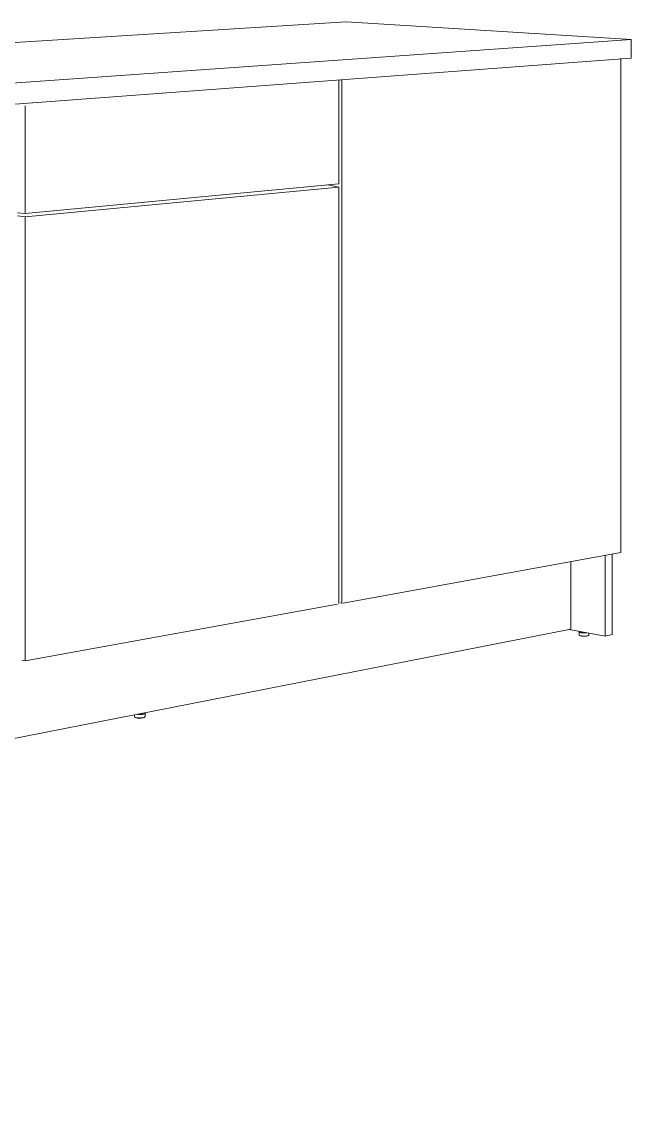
# Model space of a CAD drawing. Header units: metres. Extents: x -7.74 to 1.3, y -1.55 to 4.45.
# Drawn here: x 0.536 to 1.303, y -0.525 to 0.837 of the extents above; entities that cross this region are included whole.
import ezdxf

# ---------------------------------------------------------------- set-up
doc = ezdxf.new("R2010")
doc.units = ezdxf.units.M
doc.header["$MEASUREMENT"] = 0
for name, color, linetype, lineweight in [('PDF24_Geometry_Num_Penna__7', 7, 'Continuous', 18), ('PDF53_Geometry_Num_Penna__7', 7, 'Continuous', 18), ('PDF_Geometry_Num_Penna__7', 7, 'Continuous', 18)]:
    doc.layers.add(name, color=color, linetype=linetype, lineweight=lineweight)

msp = doc.modelspace()

# ---------------------------------------------------------------- hatches: boundary and pattern name
at = {"layer": 'PDF24_Geometry_Num_Penna__7', "linetype": 'Continuous', "lineweight": 18}
msp.add_hatch(color=7, dxfattribs=at).paths.add_polyline_path([(0.7796, -0.0913, 0.046766), (0.7801, -0.0911)])
at = {"layer": 'PDF53_Geometry_Num_Penna__7', "linetype": 'Continuous', "lineweight": 18}
msp.add_hatch(color=7, dxfattribs=at).paths.add_polyline_path([(0.9666, -0.525, 0.046568), (0.967, -0.5252)])

# ---------------------------------------------------------------- linework, layer by layer
at = {"layer": 'PDF_Geometry_Num_Penna__7', "color": 7, "linetype": 'Continuous', "lineweight": 18, "flags": 128}
for points in [[(0.9441, 0.8369), (-0.2651, 0.7611)], [(1.3025, 0.7912), (1.3025, 0.8144), (0.9441, 0.8369)], [(0.0833, 0.7003), (0.0833, 0.7285), (1.3025, 0.8144)], [(0.0833, 0.7003), (1.3025, 0.7912)], [(1.2895, 0.79), (1.2881, 0.7901)], [(1.2895, 0.1695), (1.2895, 0.79)], [(0.9346, 0.7639), (0.9346, 0.6332)], [(0.9371, 0.764), (0.9385, 0.7639), (0.9385, 0.1057)], [(0.5402, 0.7313), (0.5402, 0.5958)], [(0.9346, 0.6332), (0.5404, 0.5958), (0.5305, 0.5968)], [(0.9346, 0.6291), (0.5404, 0.5916), (0.5305, 0.5927)], [(0.9209, 0.6318), (0.9346, 0.6291)], [(0.9346, 0.6291), (0.9346, 0.1057)], [(0.5402, 0.5916), (0.5402, 0.0334)], [(0.9401, 0.106), (1.2895, 0.1695)], [(1.2695, 0.1659), (1.2695, 0.0646)], [(1.2784, 0.1675), (1.2784, 0.0664)], [(1.2265, 0.0732), (1.2265, 0.1581)], [(0.5402, 0.0334), (0.9329, 0.1047)], [(0.9388, 0.1058), (0.937, 0.1062)], [(0.0861, -0.1505), (1.2265, 0.0732)], [(1.2243, 0.0727), (1.2695, 0.0646), (1.2784, 0.0664)], [(1.2371, 0.0699), (1.2371, 0.0659)], [(1.2374, 0.0704), (1.2374, 0.0698)], [(1.2431, 0.0687), (1.2435, 0.0687)], [(1.2492, 0.0656), (1.2492, 0.0683)], [(0.5402, 0.0334), (0.5359, 0.0342)], [(0.6779, -0.0344), (0.6779, -0.037)], [(0.6908, -0.0324), (0.6908, -0.0319)], [(0.6911, -0.0369), (0.6911, -0.0324)]]:
    msp.add_lwpolyline(points, dxfattribs=at)
for points in [[(1.2372, 0.0697), (1.2371, 0.0698), (1.2371, 0.0698), (1.2371, 0.0657, 0.201442), (1.2491, 0.0653), (1.2492, 0.0655), (1.249, 0.0655), (1.2491, 0.0655), (1.2491, 0.0655)], [(1.2375, 0.0694), (1.2375, 0.0694), (1.2376, 0.0694, 0.018424), (1.2378, 0.0693), (1.2379, 0.0693), (1.2379, 0.0693, -0.006222), (1.2382, 0.0692), (1.2383, 0.0692), (1.2383, 0.0692)], [(1.2387, 0.0691), (1.2387, 0.0691), (1.2388, 0.0691), (1.2388, 0.0691), (1.2389, 0.0691, 0.016867), (1.2392, 0.069)], [(1.2446, 0.0687, 0.00623), (1.2451, 0.0687, 0.115976), (1.2454, 0.0687)], [(1.2407, 0.0647), (1.2407, 0.0647, -0.122578), (1.2405, 0.0648)], [(1.2438, 0.0645), (1.2437, 0.0645, -0.114616), (1.2435, 0.0646)], [(0.691, -0.0371), (0.691, -0.0371), (0.691, -0.0371, -0.253247), (0.6781, -0.0372), (0.678, -0.0371), (0.678, -0.0372), (0.6781, -0.0372)], [(0.6818, -0.0337, 0.139568), (0.6822, -0.0338, 0.011144), (0.6826, -0.0338)], [(0.6855, -0.0338, 0.016417), (0.686, -0.0338, 0.132235), (0.6864, -0.0338)], [(0.6896, -0.0333), (0.6896, -0.0333), (0.6897, -0.0333), (0.6897, -0.0333), (0.6898, -0.0332, 0.014315), (0.6901, -0.0331), (0.6901, -0.0331), (0.6902, -0.0331), (0.6903, -0.0331, -0.004197), (0.6905, -0.033), (0.6905, -0.033), (0.6906, -0.033), (0.6906, -0.033)]]:
    msp.add_lwpolyline(points, format="xyb", dxfattribs=at)
for points in [[(1.2373, 0.0701), (1.2373, 0.0701)], [(1.2373, 0.0696), (1.2373, 0.0696)], [(1.2481, 0.0651), (1.2482, 0.0651), (1.2482, 0.0651)], [(1.2488, 0.0653), (1.2489, 0.0653)], [(0.6782, -0.0373), (0.6782, -0.0373)], [(0.6853, -0.0383), (0.6853, -0.0383)], [(0.689, -0.0334), (0.689, -0.0334), (0.6891, -0.0334), (0.6891, -0.0334), (0.6892, -0.0334)], [(0.6896, -0.0377), (0.6896, -0.0377), (0.6897, -0.0377), (0.6897, -0.0377)], [(0.6896, -0.0378), (0.6896, -0.0378)], [(0.6901, -0.0376), (0.6901, -0.0376), (0.6902, -0.0376)], [(0.6908, -0.0328), (0.6908, -0.0328)], [(0.6908, -0.0372), (0.6908, -0.0372)], [(0.6911, -0.0322), (0.691, -0.0322)], [(0.691, -0.0327), (0.691, -0.0326)]]:
    msp.add_lwpolyline(points, close=True, dxfattribs=at)
for points in [[(1.2422, 0.0646), (1.2423, 0.0646, -0.117598), (1.242, 0.0646), (1.2421, 0.0646)], [(1.2431, 0.0646, -0.117261), (1.2428, 0.0645)], [(0.6879, -0.038, -0.131586), (0.6877, -0.0381)], [(0.6905, -0.0374), (0.6905, -0.0374, 0.24169)]]:
    msp.add_lwpolyline(points, format="xyb", close=True, dxfattribs=at)
at = {"layer": 'PDF_Geometry_Num_Penna__7', "color": 7, "linetype": 'Continuous', "lineweight": 18}
for centre, radius, start, end in [((1.2373, 0.0695), 0.000191, 105.8593, 119.3805), ((1.2381, 0.0703), 0.00105, 253.4042, 257.1087), ((1.2382, 0.0692), 0.0000329, 176.299, 261.0207), ((1.2388, 0.0693), 0.000211, 229.439, 245.0906), ((1.2376, 0.0559), 0.0131, 80.5359, 82.1358), ((1.2407, 0.0694), 0.000616, 252.0161, 280.002), ((1.243, 0.0883), 0.0197, 265.7308, 267.0033), ((1.2419, 0.0495), 0.0192, 87.5756, 88.9265), ((1.2372, 0.0659), 0.000246, 238.8407, 255.492), ((1.2414, 0.0655), 0.000835, 254.016, 276.0445), ((1.2429, 0.0647), 0.000131, 258.5788, 281.4212), ((1.249, 0.0657), 0.000216, 288.8942, 299.9937), ((1.2492, 0.0659), 0.000273, 270.4824, 282.9372), ((0.6782, -0.0372), 0.000134, 233.8591, 261.3806), ((0.6789, -0.0374), 0.000267, 235.8079, 280.8134), ((0.6837, -0.0329), 0.000918, 257.5062, 280.3113), ((0.6836, -0.0375), 0.000806, 255.8881, 281.9294), ((0.6845, -0.0328), 0.001, 260.0228, 281.0582), ((0.6845, -0.0374), 0.00082, 257.0817, 282.9183), ((0.6869, -0.0331), 0.000665, 259.8685, 289.4652), ((0.6892, -0.0419), 0.00836, 95.7625, 98.606), ((0.6891, -0.0375), 0.000376, 259.2311, 301.3786), ((0.6905, -0.0383), 0.000762, 106.3791, 110.4907), ((0.6894, -0.0308), 0.0025, 299.7071, 300.8058), ((0.6906, -0.0321), 0.000793, 288.4207, 292.6914), ((0.6906, -0.0365), 0.000793, 288.4207, 292.6914), ((0.6908, -0.0324), 0.000261, 5.6292, 28.8537), ((0.691, -0.0325), 0.000131, 286.3735, 306.7566), ((0.6909, -0.0367), 0.000357, 299.6861, 307.694), ((0.6906, -0.0316), 0.000842, 303.5569, 306.4271)]:
    msp.add_arc(centre, radius, start, end, dxfattribs=at)
for points in [[(1.2372, 0.0699), (1.2372, 0.0699), (1.2371, 0.0698), (1.2372, 0.0698)], [(1.2372, 0.0699), (1.2372, 0.0699), (1.2371, 0.0699), (1.2371, 0.0699)], [(1.2371, 0.0699), (1.2371, 0.0699), (1.2371, 0.0699), (1.2371, 0.0699)], [(1.2371, 0.0698), (1.2372, 0.0698), (1.2371, 0.0698), (1.2371, 0.0698)], [(1.2371, 0.0698), (1.2372, 0.0698), (1.2372, 0.0697), (1.2372, 0.0697)], [(1.2372, 0.0701), (1.2373, 0.0701), (1.2372, 0.0701), (1.2372, 0.0701)], [(1.2372, 0.0701), (1.2372, 0.0701), (1.2372, 0.07), (1.2372, 0.07)], [(1.2372, 0.07), (1.2373, 0.07), (1.2372, 0.0699), (1.2372, 0.0699)], [(1.2372, 0.0697), (1.2372, 0.0697), (1.2372, 0.0696), (1.2373, 0.0696)], [(1.2372, 0.0696), (1.2373, 0.0696), (1.2373, 0.0696), (1.2373, 0.0696)], [(1.2374, 0.0701), (1.2374, 0.0701), (1.2373, 0.0701), (1.2373, 0.0701)], [(1.2373, 0.0696), (1.2374, 0.0696), (1.2374, 0.0695), (1.2375, 0.0695)], [(1.2375, 0.0695), (1.2375, 0.0695), (1.2374, 0.0695), (1.2374, 0.0695)], [(1.2374, 0.0695), (1.2375, 0.0695), (1.2375, 0.0694), (1.2375, 0.0694)], [(1.2378, 0.0694), (1.2378, 0.0694), (1.2378, 0.0693), (1.2378, 0.0693)], [(1.2382, 0.0692), (1.2382, 0.0692), (1.2382, 0.0692), (1.2382, 0.0692)], [(1.2383, 0.0692), (1.2384, 0.0692), (1.2385, 0.0691), (1.2386, 0.0691)], [(1.2392, 0.069), (1.2393, 0.069), (1.2393, 0.0689), (1.2394, 0.0689)], [(1.2398, 0.0689), (1.2399, 0.0689), (1.24, 0.0689), (1.2401, 0.0689)], [(1.2401, 0.0689), (1.2402, 0.0689), (1.2403, 0.0688), (1.2405, 0.0688)], [(1.2408, 0.0688), (1.2409, 0.0688), (1.2411, 0.0688), (1.2412, 0.0688)], [(1.2412, 0.0688), (1.2413, 0.0688), (1.2414, 0.0687), (1.2415, 0.0687)], [(1.2419, 0.0687), (1.2421, 0.0687), (1.2422, 0.0687), (1.2423, 0.0687)], [(1.2427, 0.0687), (1.2428, 0.0687), (1.2429, 0.0687), (1.2431, 0.0687)], [(1.2435, 0.0687), (1.2436, 0.0687), (1.2437, 0.0687), (1.2439, 0.0687)], [(1.2438, 0.0687), (1.244, 0.0687), (1.2441, 0.0687), (1.2443, 0.0687)], [(1.2443, 0.0687), (1.2444, 0.0687), (1.2445, 0.0687), (1.2446, 0.0687)], [(1.2454, 0.0687), (1.2455, 0.0687), (1.2456, 0.0688), (1.2458, 0.0688)], [(1.2458, 0.0688), (1.2459, 0.0688), (1.246, 0.0688), (1.2461, 0.0688)], [(1.2461, 0.0688), (1.2461, 0.0688), (1.2462, 0.0688), (1.2463, 0.0688)], [(1.2371, 0.0659), (1.2371, 0.0659), (1.2371, 0.0658), (1.2371, 0.0658)], [(1.2371, 0.0657), (1.2371, 0.0657), (1.2371, 0.0657), (1.2371, 0.0657)], [(1.2371, 0.0657), (1.2372, 0.0657), (1.2371, 0.0656), (1.2371, 0.0656)], [(1.2371, 0.0656), (1.2372, 0.0656), (1.2372, 0.0656), (1.2372, 0.0656)], [(1.2372, 0.0657), (1.2372, 0.0657), (1.2372, 0.0656), (1.2372, 0.0656)], [(1.2372, 0.0656), (1.2373, 0.0656), (1.2372, 0.0655), (1.2372, 0.0655)], [(1.2372, 0.0656), (1.2373, 0.0656), (1.2373, 0.0655), (1.2373, 0.0655)], [(1.2372, 0.0655), (1.2373, 0.0655), (1.2373, 0.0655), (1.2373, 0.0655)], [(1.2373, 0.0655), (1.2373, 0.0655), (1.2373, 0.0655), (1.2373, 0.0655)], [(1.2374, 0.0654), (1.2375, 0.0654), (1.2374, 0.0654), (1.2374, 0.0654)], [(1.2374, 0.0654), (1.2375, 0.0654), (1.2375, 0.0654), (1.2375, 0.0654)], [(1.2374, 0.0654), (1.2375, 0.0654), (1.2375, 0.0654), (1.2376, 0.0654)], [(1.2375, 0.0654), (1.2375, 0.0654), (1.2375, 0.0653), (1.2375, 0.0653)], [(1.2376, 0.0654), (1.2376, 0.0654), (1.2376, 0.0653), (1.2376, 0.0653)], [(1.2377, 0.0653), (1.2378, 0.0653), (1.2377, 0.0653), (1.2378, 0.0653)], [(1.2377, 0.0653), (1.2378, 0.0653), (1.2379, 0.0652), (1.2379, 0.0652)], [(1.2378, 0.0653), (1.2378, 0.0653), (1.2378, 0.0652), (1.2378, 0.0652)], [(1.2378, 0.0652), (1.2378, 0.0652), (1.2379, 0.0652), (1.2379, 0.0652)], [(1.2378, 0.0652), (1.2378, 0.0652), (1.2378, 0.0652), (1.2378, 0.0652)], [(1.2379, 0.0653), (1.2379, 0.0653), (1.2379, 0.0652), (1.2379, 0.0652)], [(1.2379, 0.0652), (1.2379, 0.0652), (1.2379, 0.0652), (1.2379, 0.0652)], [(1.2381, 0.0652), (1.2382, 0.0652), (1.2381, 0.0651), (1.2382, 0.0651)], [(1.2381, 0.0652), (1.2382, 0.0652), (1.2383, 0.0651), (1.2383, 0.0651)], [(1.2382, 0.0651), (1.2382, 0.0651), (1.2382, 0.0651), (1.2382, 0.0651)], [(1.2382, 0.0651), (1.2382, 0.0651), (1.2382, 0.0651), (1.2382, 0.0651)], [(1.2383, 0.0651), (1.2384, 0.0651), (1.2383, 0.0651), (1.2383, 0.0651)], [(1.2383, 0.0651), (1.2384, 0.0651), (1.2383, 0.0651), (1.2383, 0.0651)], [(1.2386, 0.065), (1.2386, 0.065), (1.2386, 0.065), (1.2386, 0.065)], [(1.2386, 0.065), (1.2387, 0.065), (1.2387, 0.065), (1.2387, 0.065)], [(1.2386, 0.065), (1.2387, 0.065), (1.2388, 0.065), (1.2389, 0.065)], [(1.2387, 0.065), (1.2387, 0.065), (1.2387, 0.0649), (1.2387, 0.0649)], [(1.2389, 0.065), (1.2389, 0.065), (1.2388, 0.065), (1.2388, 0.065)], [(1.2388, 0.065), (1.2389, 0.065), (1.2388, 0.0649), (1.2388, 0.0649)], [(1.2392, 0.0649), (1.2393, 0.0649), (1.2393, 0.0649), (1.2394, 0.0649)], [(1.2394, 0.0648), (1.2394, 0.0648), (1.2393, 0.0648), (1.2393, 0.0648)], [(1.2394, 0.0649), (1.2395, 0.0649), (1.2394, 0.0649), (1.2394, 0.0649)], [(1.2394, 0.0649), (1.2394, 0.0649), (1.2394, 0.0648), (1.2394, 0.0648)], [(1.2399, 0.0647), (1.24, 0.0647), (1.2398, 0.0648), (1.2399, 0.0648)], [(1.2399, 0.0648), (1.2399, 0.0648), (1.2398, 0.0648), (1.2398, 0.0648)], [(1.2398, 0.0648), (1.2398, 0.0648), (1.2398, 0.0648), (1.2398, 0.0648)], [(1.2398, 0.0648), (1.2399, 0.0648), (1.24, 0.0648), (1.2401, 0.0648)], [(1.2401, 0.0648), (1.2401, 0.0648), (1.24, 0.0648), (1.2401, 0.0648)], [(1.2401, 0.0648), (1.2401, 0.0648), (1.24, 0.0647), (1.24, 0.0647)], [(1.2405, 0.0647), (1.2405, 0.0647), (1.2405, 0.0648), (1.2405, 0.0648)], [(1.2405, 0.0647), (1.2406, 0.0647), (1.2406, 0.0647), (1.2406, 0.0647)], [(1.2405, 0.0647), (1.2406, 0.0647), (1.2405, 0.0647), (1.2405, 0.0647)], [(1.2406, 0.0647), (1.2406, 0.0647), (1.2406, 0.0647), (1.2407, 0.0647)], [(1.2408, 0.0647), (1.2408, 0.0647), (1.2407, 0.0647), (1.2407, 0.0647)], [(1.2408, 0.0647), (1.2408, 0.0647), (1.2408, 0.0647), (1.2408, 0.0647)], [(1.2412, 0.0646), (1.2413, 0.0646), (1.2412, 0.0647), (1.2412, 0.0647)], [(1.2413, 0.0646), (1.2413, 0.0646), (1.2412, 0.0646), (1.2412, 0.0646)], [(1.2413, 0.0646), (1.2413, 0.0646), (1.2413, 0.0646), (1.2413, 0.0646)], [(1.2413, 0.0646), (1.2414, 0.0646), (1.2414, 0.0646), (1.2414, 0.0646)], [(1.2415, 0.0646), (1.2415, 0.0646), (1.2414, 0.0646), (1.2415, 0.0646)], [(1.2415, 0.0646), (1.2415, 0.0646), (1.2414, 0.0646), (1.2414, 0.0646)], [(1.2415, 0.0647), (1.2415, 0.0647), (1.2415, 0.0646), (1.2415, 0.0646)], [(1.242, 0.0646), (1.2421, 0.0646), (1.242, 0.0646), (1.242, 0.0646)], [(1.242, 0.0646), (1.242, 0.0646), (1.242, 0.0646), (1.242, 0.0646)], [(1.2423, 0.0646), (1.2423, 0.0646), (1.2422, 0.0646), (1.2422, 0.0646)], [(1.2423, 0.0646), (1.2423, 0.0646), (1.2423, 0.0646), (1.2423, 0.0646)], [(1.2428, 0.0646), (1.2428, 0.0646), (1.2427, 0.0646), (1.2427, 0.0646)], [(1.2428, 0.0645), (1.2429, 0.0645), (1.2428, 0.0646), (1.2428, 0.0646)], [(1.243, 0.0646), (1.243, 0.0646), (1.2429, 0.0645), (1.243, 0.0645)], [(1.2431, 0.0646), (1.2431, 0.0646), (1.243, 0.0646), (1.243, 0.0646)], [(1.243, 0.0646), (1.2431, 0.0646), (1.243, 0.0646), (1.243, 0.0646)], [(1.2436, 0.0646), (1.2436, 0.0646), (1.2435, 0.0646), (1.2435, 0.0646)], [(1.2436, 0.0645), (1.2437, 0.0645), (1.2436, 0.0646), (1.2436, 0.0646)], [(1.2436, 0.0645), (1.2436, 0.0645), (1.2436, 0.0645), (1.2437, 0.0645)], [(1.2437, 0.0645), (1.2437, 0.0645), (1.2437, 0.0645), (1.2437, 0.0645)], [(1.2438, 0.0646), (1.2439, 0.0646), (1.2438, 0.0646), (1.2438, 0.0646)], [(1.2438, 0.0646), (1.2439, 0.0646), (1.2438, 0.0645), (1.2438, 0.0645)], [(1.2444, 0.0646), (1.2444, 0.0646), (1.2443, 0.0646), (1.2443, 0.0646)], [(1.2443, 0.0646), (1.2444, 0.0646), (1.2443, 0.0646), (1.2443, 0.0646)], [(1.2443, 0.0646), (1.2444, 0.0646), (1.2445, 0.0646), (1.2446, 0.0646)], [(1.2444, 0.0646), (1.2445, 0.0646), (1.2445, 0.0646), (1.2445, 0.0646)], [(1.2446, 0.0646), (1.2446, 0.0646), (1.2445, 0.0646), (1.2446, 0.0646)], [(1.2446, 0.0646), (1.2447, 0.0646), (1.2446, 0.0646), (1.2446, 0.0646)], [(1.2451, 0.0646), (1.2451, 0.0646), (1.245, 0.0646), (1.2451, 0.0646)], [(1.2451, 0.0647), (1.2452, 0.0647), (1.2453, 0.0647), (1.2454, 0.0647)], [(1.2452, 0.0646), (1.2452, 0.0646), (1.2451, 0.0646), (1.2451, 0.0646)], [(1.2452, 0.0646), (1.2452, 0.0646), (1.2452, 0.0646), (1.2452, 0.0646)], [(1.2452, 0.0646), (1.2452, 0.0646), (1.2452, 0.0646), (1.2453, 0.0646)], [(1.2454, 0.0647), (1.2454, 0.0647), (1.2453, 0.0646), (1.2454, 0.0646)], [(1.2454, 0.0646), (1.2454, 0.0646), (1.2453, 0.0646), (1.2453, 0.0646)], [(1.2459, 0.0646), (1.2459, 0.0646), (1.2458, 0.0647), (1.2458, 0.0647)], [(1.2458, 0.0647), (1.2458, 0.0647), (1.2458, 0.0647), (1.2458, 0.0647)], [(1.2458, 0.0647), (1.2459, 0.0647), (1.246, 0.0647), (1.2461, 0.0647)], [(1.2459, 0.0646), (1.246, 0.0646), (1.2458, 0.0646), (1.2459, 0.0646)], [(1.2461, 0.0647), (1.2461, 0.0647), (1.246, 0.0647), (1.246, 0.0647)], [(1.2461, 0.0647), (1.2461, 0.0647), (1.2461, 0.0647), (1.2461, 0.0647)], [(1.2465, 0.0647), (1.2465, 0.0647), (1.2465, 0.0648), (1.2465, 0.0648)], [(1.2465, 0.0648), (1.2466, 0.0648), (1.2466, 0.0648), (1.2467, 0.0648)], [(1.2466, 0.0647), (1.2466, 0.0647), (1.2465, 0.0647), (1.2465, 0.0647)], [(1.2465, 0.0647), (1.2466, 0.0647), (1.2465, 0.0647), (1.2465, 0.0647)], [(1.2467, 0.0647), (1.2467, 0.0647), (1.2466, 0.0647), (1.2466, 0.0647)], [(1.2467, 0.0648), (1.2468, 0.0648), (1.2467, 0.0648), (1.2467, 0.0648)], [(1.2467, 0.0648), (1.2468, 0.0648), (1.2467, 0.0647), (1.2467, 0.0647)], [(1.2471, 0.0649), (1.2472, 0.0649), (1.2473, 0.0649), (1.2473, 0.0649)], [(1.2472, 0.0648), (1.2472, 0.0648), (1.2471, 0.0648), (1.2471, 0.0648)], [(1.2471, 0.0648), (1.2472, 0.0648), (1.2471, 0.0648), (1.2471, 0.0648)], [(1.2477, 0.0649), (1.2477, 0.0649), (1.2476, 0.0649), (1.2476, 0.0649)], [(1.2477, 0.065), (1.2477, 0.065), (1.2478, 0.065), (1.2479, 0.065)], [(1.2477, 0.0649), (1.2477, 0.0649), (1.2477, 0.0649), (1.2478, 0.0649)], [(1.2477, 0.0649), (1.2477, 0.0649), (1.2477, 0.0649), (1.2477, 0.0649)], [(1.2478, 0.0649), (1.2478, 0.0649), (1.2478, 0.0649), (1.2478, 0.0649)], [(1.2478, 0.0649), (1.2478, 0.0649), (1.2478, 0.0649), (1.2479, 0.0649)], [(1.2479, 0.0649), (1.2479, 0.0649), (1.2479, 0.065), (1.2479, 0.065)], [(1.2481, 0.065), (1.2482, 0.065), (1.2481, 0.0651), (1.2481, 0.0651)], [(1.2482, 0.065), (1.2482, 0.065), (1.2481, 0.065), (1.2481, 0.065)], [(1.2482, 0.065), (1.2482, 0.065), (1.2483, 0.065), (1.2483, 0.065)], [(1.2482, 0.065), (1.2482, 0.065), (1.2482, 0.065), (1.2482, 0.065)], [(1.2483, 0.065), (1.2483, 0.065), (1.2483, 0.0651), (1.2483, 0.0651)], [(1.2483, 0.0651), (1.2484, 0.0651), (1.2483, 0.0651), (1.2483, 0.0651)], [(1.2483, 0.0651), (1.2483, 0.0651), (1.2483, 0.0651), (1.2483, 0.0651)], [(1.2485, 0.0651), (1.2486, 0.0651), (1.2485, 0.0652), (1.2485, 0.0652)], [(1.2485, 0.0652), (1.2486, 0.0652), (1.2486, 0.0652), (1.2487, 0.0652)], [(1.2486, 0.0651), (1.2486, 0.0651), (1.2485, 0.0651), (1.2485, 0.0651)], [(1.2486, 0.0651), (1.2486, 0.0651), (1.2486, 0.0652), (1.2487, 0.0652)], [(1.2487, 0.0652), (1.2487, 0.0652), (1.2487, 0.0652), (1.2487, 0.0652)], [(1.2489, 0.0653), (1.2489, 0.0653), (1.2488, 0.0653), (1.2488, 0.0653)], [(1.2489, 0.0653), (1.2489, 0.0653), (1.249, 0.0654), (1.249, 0.0654)], [(1.2489, 0.0653), (1.2489, 0.0653), (1.2489, 0.0653), (1.2489, 0.0653)], [(1.2489, 0.0653), (1.249, 0.0653), (1.2489, 0.0653), (1.249, 0.0653)], [(1.2491, 0.0654), (1.2491, 0.0654), (1.249, 0.0655), (1.249, 0.0655)], [(1.249, 0.0653), (1.249, 0.0653), (1.249, 0.0654), (1.249, 0.0654)], [(1.2491, 0.0654), (1.2491, 0.0654), (1.2492, 0.0655), (1.2492, 0.0655)], [(1.2492, 0.0655), (1.2492, 0.0655), (1.2492, 0.0656), (1.2492, 0.0656)], [(1.2492, 0.0656), (1.2492, 0.0656), (1.2492, 0.0656), (1.2492, 0.0656)], [(1.2492, 0.0656), (1.2493, 0.0656), (1.2492, 0.0656), (1.2492, 0.0656)], [(1.2492, 0.0655), (1.2492, 0.0655), (1.2492, 0.0655), (1.2492, 0.0655)], [(0.6779, -0.037), (0.6779, -0.037), (0.6779, -0.037), (0.6779, -0.037)], [(0.6779, -0.037), (0.678, -0.037), (0.6779, -0.037), (0.678, -0.037)], [(0.6779, -0.037), (0.6779, -0.037), (0.6779, -0.037), (0.678, -0.037)], [(0.678, -0.0371), (0.678, -0.0371), (0.678, -0.0372), (0.678, -0.0372)], [(0.678, -0.0371), (0.678, -0.0371), (0.678, -0.0371), (0.678, -0.0371)], [(0.678, -0.0372), (0.678, -0.0372), (0.678, -0.0372), (0.678, -0.0372)], [(0.678, -0.0372), (0.678, -0.0372), (0.678, -0.0372), (0.6781, -0.0372)], [(0.6781, -0.0373), (0.6781, -0.0373), (0.6781, -0.0373), (0.6781, -0.0373)], [(0.6781, -0.0373), (0.6782, -0.0373), (0.6781, -0.0374), (0.6782, -0.0374)], [(0.6783, -0.0373), (0.6783, -0.0373), (0.6782, -0.0374), (0.6783, -0.0374)], [(0.6782, -0.0374), (0.6782, -0.0374), (0.6782, -0.0374), (0.6782, -0.0374)], [(0.6784, -0.0374), (0.6784, -0.0374), (0.6784, -0.0375), (0.6784, -0.0375)], [(0.6784, -0.0375), (0.6784, -0.0375), (0.6784, -0.0375), (0.6784, -0.0375)], [(0.6784, -0.0375), (0.6785, -0.0375), (0.6785, -0.0376), (0.6785, -0.0376)], [(0.6784, -0.0375), (0.6784, -0.0375), (0.6785, -0.0375), (0.6785, -0.0375)], [(0.6785, -0.0375), (0.6786, -0.0375), (0.6785, -0.0375), (0.6785, -0.0375)], [(0.6785, -0.0375), (0.6786, -0.0375), (0.6785, -0.0376), (0.6785, -0.0376)], [(0.6787, -0.0376), (0.6788, -0.0376), (0.6788, -0.0376), (0.6788, -0.0376)], [(0.6788, -0.0376), (0.6788, -0.0376), (0.6788, -0.0377), (0.6788, -0.0377)], [(0.6788, -0.0377), (0.6789, -0.0377), (0.6789, -0.0377), (0.6789, -0.0377)], [(0.6788, -0.0377), (0.6788, -0.0377), (0.6788, -0.0377), (0.6788, -0.0377)], [(0.6789, -0.0376), (0.679, -0.0376), (0.6789, -0.0377), (0.6789, -0.0377)], [(0.6789, -0.0377), (0.679, -0.0377), (0.6789, -0.0377), (0.6789, -0.0377)], [(0.6792, -0.0377), (0.6792, -0.0377), (0.6792, -0.0378), (0.6792, -0.0378)], [(0.6792, -0.0377), (0.6793, -0.0377), (0.6794, -0.0378), (0.6794, -0.0378)], [(0.6792, -0.0378), (0.6793, -0.0378), (0.6792, -0.0378), (0.6792, -0.0378)], [(0.6792, -0.0378), (0.6793, -0.0378), (0.6793, -0.0378), (0.6793, -0.0378)], [(0.6794, -0.0378), (0.6795, -0.0378), (0.6794, -0.0378), (0.6794, -0.0378)], [(0.6794, -0.0378), (0.6794, -0.0378), (0.6794, -0.0379), (0.6794, -0.0379)], [(0.6798, -0.0379), (0.6798, -0.0379), (0.6797, -0.0379), (0.6798, -0.0379)], [(0.6798, -0.0379), (0.6798, -0.0379), (0.6798, -0.0379), (0.6798, -0.0379)], [(0.6798, -0.0379), (0.6798, -0.0379), (0.6798, -0.038), (0.6799, -0.038)], [(0.6798, -0.0379), (0.6798, -0.0379), (0.6799, -0.0379), (0.68, -0.0379)], [(0.68, -0.038), (0.68, -0.038), (0.6799, -0.038), (0.68, -0.038)], [(0.68, -0.0379), (0.68, -0.0379), (0.68, -0.038), (0.68, -0.038)], [(0.6804, -0.038), (0.6805, -0.038), (0.6806, -0.038), (0.6807, -0.038)], [(0.6807, -0.038), (0.6807, -0.038), (0.6806, -0.0381), (0.6807, -0.0381)], [(0.6807, -0.0381), (0.6807, -0.0381), (0.6806, -0.0381), (0.6806, -0.0381)], [(0.6811, -0.0381), (0.6811, -0.0381), (0.6811, -0.0382), (0.6811, -0.0382)], [(0.6811, -0.0381), (0.6811, -0.0381), (0.6811, -0.0381), (0.6811, -0.0381)], [(0.6811, -0.0381), (0.6811, -0.0381), (0.6811, -0.0381), (0.6811, -0.0381)], [(0.6811, -0.0381), (0.6812, -0.0381), (0.6813, -0.0381), (0.6814, -0.0381)], [(0.6811, -0.0382), (0.6812, -0.0382), (0.6812, -0.0382), (0.6812, -0.0382)], [(0.6812, -0.0382), (0.6812, -0.0382), (0.6812, -0.0382), (0.6813, -0.0382)], [(0.6814, -0.0381), (0.6814, -0.0381), (0.6813, -0.0382), (0.6813, -0.0382)], [(0.6814, -0.0381), (0.6814, -0.0381), (0.6814, -0.0381), (0.6814, -0.0381)], [(0.6816, -0.0337), (0.6817, -0.0337), (0.6818, -0.0337), (0.6818, -0.0337)], [(0.6818, -0.0381), (0.6819, -0.0381), (0.682, -0.0382), (0.6822, -0.0382)], [(0.6819, -0.0382), (0.6819, -0.0382), (0.6818, -0.0382), (0.6818, -0.0382)], [(0.6818, -0.0382), (0.6819, -0.0382), (0.6818, -0.0382), (0.6818, -0.0382)], [(0.6819, -0.0382), (0.6819, -0.0382), (0.6819, -0.0382), (0.6819, -0.0382)], [(0.6819, -0.0382), (0.682, -0.0382), (0.682, -0.0382), (0.682, -0.0382)], [(0.682, -0.0382), (0.682, -0.0382), (0.682, -0.0383), (0.6821, -0.0383)], [(0.6822, -0.0382), (0.6822, -0.0382), (0.6821, -0.0382), (0.6821, -0.0382)], [(0.6821, -0.0382), (0.6822, -0.0382), (0.6821, -0.0382), (0.6821, -0.0382)], [(0.6826, -0.0338), (0.6827, -0.0338), (0.6829, -0.0338), (0.683, -0.0338)], [(0.6827, -0.0383), (0.6827, -0.0383), (0.6826, -0.0382), (0.6826, -0.0382)], [(0.6826, -0.0382), (0.6827, -0.0382), (0.6826, -0.0382), (0.6826, -0.0382)], [(0.6826, -0.0382), (0.6827, -0.0382), (0.6829, -0.0382), (0.683, -0.0382)], [(0.6827, -0.0383), (0.6827, -0.0383), (0.6828, -0.0383), (0.6828, -0.0383)], [(0.6827, -0.0383), (0.6827, -0.0383), (0.6827, -0.0383), (0.6827, -0.0383)], [(0.683, -0.0383), (0.683, -0.0383), (0.6829, -0.0383), (0.6829, -0.0383)], [(0.6829, -0.0383), (0.6829, -0.0383), (0.6829, -0.0383), (0.6829, -0.0383)], [(0.683, -0.0338), (0.6831, -0.0338), (0.6833, -0.0338), (0.6835, -0.0338)], [(0.683, -0.0382), (0.683, -0.0382), (0.683, -0.0383), (0.683, -0.0383)], [(0.6835, -0.0383), (0.6835, -0.0383), (0.6835, -0.0382), (0.6835, -0.0382)], [(0.6836, -0.0383), (0.6836, -0.0383), (0.6835, -0.0383), (0.6835, -0.0383)], [(0.6835, -0.0383), (0.6836, -0.0383), (0.6835, -0.0383), (0.6835, -0.0383)], [(0.6836, -0.0383), (0.6836, -0.0383), (0.6836, -0.0383), (0.6836, -0.0383)], [(0.6838, -0.0383), (0.6839, -0.0383), (0.6837, -0.0383), (0.6837, -0.0383)], [(0.6837, -0.0383), (0.6838, -0.0383), (0.6837, -0.0383), (0.6837, -0.0383)], [(0.6838, -0.0338), (0.684, -0.0338), (0.6841, -0.0338), (0.6843, -0.0338)], [(0.6838, -0.0382), (0.6838, -0.0382), (0.6838, -0.0383), (0.6838, -0.0383)], [(0.6843, -0.0383), (0.6843, -0.0383), (0.6843, -0.0382), (0.6843, -0.0382)], [(0.6844, -0.0383), (0.6844, -0.0383), (0.6843, -0.0383), (0.6843, -0.0383)], [(0.6844, -0.0383), (0.6844, -0.0383), (0.6844, -0.0383), (0.6845, -0.0383)], [(0.6844, -0.0383), (0.6844, -0.0383), (0.6844, -0.0383), (0.6844, -0.0383)], [(0.6846, -0.0383), (0.6846, -0.0383), (0.6845, -0.0383), (0.6846, -0.0383)], [(0.6847, -0.0382), (0.6847, -0.0382), (0.6846, -0.0383), (0.6847, -0.0383)], [(0.6847, -0.0383), (0.6847, -0.0383), (0.6846, -0.0383), (0.6846, -0.0383)], [(0.6847, -0.0338), (0.6848, -0.0338), (0.685, -0.0338), (0.6852, -0.0338)], [(0.6852, -0.0338), (0.6853, -0.0338), (0.6854, -0.0338), (0.6855, -0.0338)], [(0.6852, -0.0382), (0.6853, -0.0382), (0.6854, -0.0382), (0.6855, -0.0382)], [(0.6853, -0.0383), (0.6853, -0.0383), (0.6852, -0.0383), (0.6852, -0.0383)], [(0.6852, -0.0383), (0.6853, -0.0383), (0.6852, -0.0383), (0.6852, -0.0383)], [(0.6855, -0.0383), (0.6855, -0.0383), (0.6854, -0.0383), (0.6855, -0.0383)], [(0.6855, -0.0383), (0.6855, -0.0383), (0.6854, -0.0383), (0.6854, -0.0383)], [(0.6855, -0.0382), (0.6856, -0.0382), (0.6855, -0.0383), (0.6855, -0.0383)], [(0.6861, -0.0383), (0.6861, -0.0383), (0.686, -0.0382), (0.686, -0.0382)], [(0.686, -0.0382), (0.6861, -0.0382), (0.686, -0.0382), (0.686, -0.0382)], [(0.686, -0.0382), (0.6861, -0.0382), (0.6862, -0.0382), (0.6864, -0.0382)], [(0.6862, -0.0383), (0.6862, -0.0383), (0.6861, -0.0383), (0.6861, -0.0383)], [(0.6864, -0.0382), (0.6864, -0.0382), (0.6863, -0.0382), (0.6863, -0.0382)], [(0.6863, -0.0382), (0.6864, -0.0382), (0.6863, -0.0383), (0.6863, -0.0383)], [(0.6864, -0.0338), (0.6865, -0.0338), (0.6867, -0.0337), (0.6868, -0.0337)], [(0.6868, -0.0382), (0.6869, -0.0382), (0.6868, -0.0381), (0.6868, -0.0381)], [(0.6868, -0.0381), (0.6869, -0.0381), (0.687, -0.0381), (0.6872, -0.0381)], [(0.6869, -0.0382), (0.6869, -0.0382), (0.6868, -0.0382), (0.6868, -0.0382)], [(0.687, -0.0382), (0.687, -0.0382), (0.6869, -0.0382), (0.6869, -0.0382)], [(0.6872, -0.0381), (0.6872, -0.0381), (0.6871, -0.0382), (0.6871, -0.0382)], [(0.6871, -0.0382), (0.6872, -0.0382), (0.6871, -0.0382), (0.6871, -0.0382)], [(0.6872, -0.0337), (0.6873, -0.0337), (0.6875, -0.0336), (0.6876, -0.0336)], [(0.6876, -0.0336), (0.6877, -0.0336), (0.6878, -0.0336), (0.6879, -0.0336)], [(0.6877, -0.0381), (0.6877, -0.0381), (0.6876, -0.0381), (0.6877, -0.0381)], [(0.6877, -0.0381), (0.6877, -0.0381), (0.6876, -0.0381), (0.6876, -0.0381)], [(0.6876, -0.0381), (0.6876, -0.0381), (0.6876, -0.0381), (0.6876, -0.0381)], [(0.6878, -0.0381), (0.6878, -0.0381), (0.6878, -0.0381), (0.6878, -0.0381)], [(0.6878, -0.0381), (0.6878, -0.0381), (0.6878, -0.0381), (0.6879, -0.0381)], [(0.6879, -0.038), (0.6879, -0.038), (0.6879, -0.0381), (0.6879, -0.0381)], [(0.6883, -0.0335), (0.6884, -0.0335), (0.6885, -0.0335), (0.6886, -0.0335)], [(0.6883, -0.038), (0.6884, -0.038), (0.6885, -0.0379), (0.6886, -0.0379)], [(0.6884, -0.038), (0.6884, -0.038), (0.6883, -0.038), (0.6883, -0.038)], [(0.6884, -0.038), (0.6884, -0.038), (0.6884, -0.038), (0.6884, -0.038)], [(0.6886, -0.038), (0.6886, -0.038), (0.6885, -0.038), (0.6885, -0.038)], [(0.6886, -0.0335), (0.6887, -0.0335), (0.6889, -0.0334), (0.689, -0.0334)], [(0.6886, -0.0379), (0.6887, -0.0379), (0.6886, -0.038), (0.6886, -0.038)], [(0.6886, -0.038), (0.6886, -0.038), (0.6886, -0.038), (0.6886, -0.038)], [(0.689, -0.0379), (0.689, -0.0379), (0.689, -0.0378), (0.689, -0.0378)], [(0.6891, -0.0379), (0.6891, -0.0379), (0.689, -0.0379), (0.689, -0.0379)], [(0.689, -0.0379), (0.6891, -0.0379), (0.689, -0.0379), (0.689, -0.0379)], [(0.6891, -0.0379), (0.6892, -0.0379), (0.6892, -0.0379), (0.6892, -0.0379)], [(0.6891, -0.0379), (0.6891, -0.0379), (0.6891, -0.0379), (0.6891, -0.0379)], [(0.6892, -0.0334), (0.6894, -0.0334), (0.6895, -0.0333), (0.6896, -0.0333)], [(0.6892, -0.0334), (0.6892, -0.0334), (0.6892, -0.0334), (0.6892, -0.0334)], [(0.6892, -0.0379), (0.6892, -0.0379), (0.6892, -0.0378), (0.6892, -0.0378)], [(0.6892, -0.0379), (0.6892, -0.0379), (0.6892, -0.0379), (0.6892, -0.0379)], [(0.6896, -0.0378), (0.6896, -0.0378), (0.6896, -0.0377), (0.6896, -0.0377)], [(0.6896, -0.0377), (0.6896, -0.0377), (0.6896, -0.0377), (0.6896, -0.0377)], [(0.6897, -0.0378), (0.6897, -0.0378), (0.6897, -0.0377), (0.6898, -0.0377)], [(0.6898, -0.0333), (0.6898, -0.0333), (0.6898, -0.0333), (0.6898, -0.0333)], [(0.6898, -0.0377), (0.6898, -0.0377), (0.6898, -0.0377), (0.6898, -0.0377)], [(0.6898, -0.0377), (0.6898, -0.0377), (0.6898, -0.0377), (0.6898, -0.0377)], [(0.6901, -0.0376), (0.6902, -0.0376), (0.6901, -0.0376), (0.6901, -0.0376)], [(0.6901, -0.0376), (0.6901, -0.0376), (0.6901, -0.0376), (0.6901, -0.0376)], [(0.6902, -0.0331), (0.6902, -0.0331), (0.6903, -0.0331), (0.6903, -0.0331)], [(0.6902, -0.0376), (0.6902, -0.0376), (0.6902, -0.0376), (0.6902, -0.0376)], [(0.6902, -0.0376), (0.6903, -0.0376), (0.6902, -0.0376), (0.6903, -0.0376)], [(0.6903, -0.0376), (0.6903, -0.0376), (0.6903, -0.0375), (0.6903, -0.0375)], [(0.6905, -0.0375), (0.6906, -0.0375), (0.6905, -0.0374), (0.6905, -0.0374)], [(0.6905, -0.0375), (0.6905, -0.0375), (0.6906, -0.0375), (0.6906, -0.0375)], [(0.6906, -0.0329), (0.6907, -0.0329), (0.6907, -0.0328), (0.6908, -0.0328)], [(0.6906, -0.0375), (0.6906, -0.0375), (0.6906, -0.0374), (0.6906, -0.0374)], [(0.6906, -0.0374), (0.6907, -0.0374), (0.6906, -0.0374), (0.6906, -0.0374)], [(0.691, -0.0322), (0.691, -0.0322), (0.6908, -0.0321), (0.6909, -0.0321)], [(0.6908, -0.0373), (0.6908, -0.0373), (0.6908, -0.0373), (0.6909, -0.0373)], [(0.6908, -0.0373), (0.6908, -0.0373), (0.6908, -0.0373), (0.6908, -0.0373)], [(0.6909, -0.0321), (0.6909, -0.0321), (0.6909, -0.0321), (0.6909, -0.0321)], [(0.6909, -0.0321), (0.691, -0.0321), (0.6909, -0.0321), (0.6909, -0.0321)], [(0.6909, -0.0328), (0.6909, -0.0328), (0.6909, -0.0327), (0.691, -0.0327)], [(0.6909, -0.0328), (0.691, -0.0328), (0.6909, -0.0328), (0.6909, -0.0328)], [(0.6909, -0.0373), (0.6909, -0.0373), (0.6909, -0.0372), (0.6909, -0.0372)], [(0.6909, -0.0372), (0.6909, -0.0372), (0.6909, -0.0372), (0.6909, -0.0372)], [(0.691, -0.0326), (0.691, -0.0326), (0.691, -0.0325), (0.6911, -0.0325)], [(0.691, -0.0371), (0.691, -0.0371), (0.691, -0.0371), (0.691, -0.0371)], [(0.691, -0.0371), (0.6911, -0.0371), (0.6911, -0.0371), (0.6911, -0.0371)], [(0.691, -0.0371), (0.691, -0.0371), (0.691, -0.0371), (0.691, -0.0371)], [(0.6911, -0.0323), (0.6911, -0.0323), (0.6911, -0.0322), (0.6911, -0.0322)], [(0.6911, -0.0325), (0.6912, -0.0325), (0.6911, -0.0324), (0.6911, -0.0324)], [(0.6911, -0.0325), (0.6911, -0.0325), (0.6911, -0.0325), (0.6911, -0.0325)], [(0.6911, -0.0326), (0.6911, -0.0326), (0.6911, -0.0326), (0.6911, -0.0326)], [(0.6911, -0.0369), (0.6911, -0.0369), (0.6911, -0.0369), (0.6911, -0.0369)], [(0.6911, -0.0369), (0.6912, -0.0369), (0.6911, -0.0369), (0.6911, -0.0369)], [(0.6911, -0.0369), (0.6911, -0.0369), (0.6911, -0.0369), (0.6911, -0.0369)], [(0.6911, -0.0371), (0.6911, -0.0371), (0.6911, -0.037), (0.6911, -0.037)]]:
    msp.add_open_spline(points, degree=3, dxfattribs=at)

doc.saveas('drawing.dxf')
